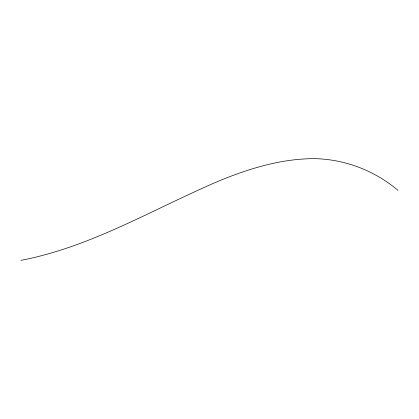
<?xml version="1.0" encoding="UTF-8"?>
<svg xmlns="http://www.w3.org/2000/svg" width="419" height="419" viewBox="0 0 419 419"><rect width="100%" height="100%" fill="white"/><g stroke="black" fill="none" stroke-linecap="round" stroke-linejoin="round"><path stroke-width="0.63" d="M20.95 260.351C92.526 246.618 155.187 207.819 221.546 179.882C251.107 167.946 282.28 158.654 314.423 158.649C345.198 159.257 374.502 170.622 398.05 190.373"/></g></svg>
